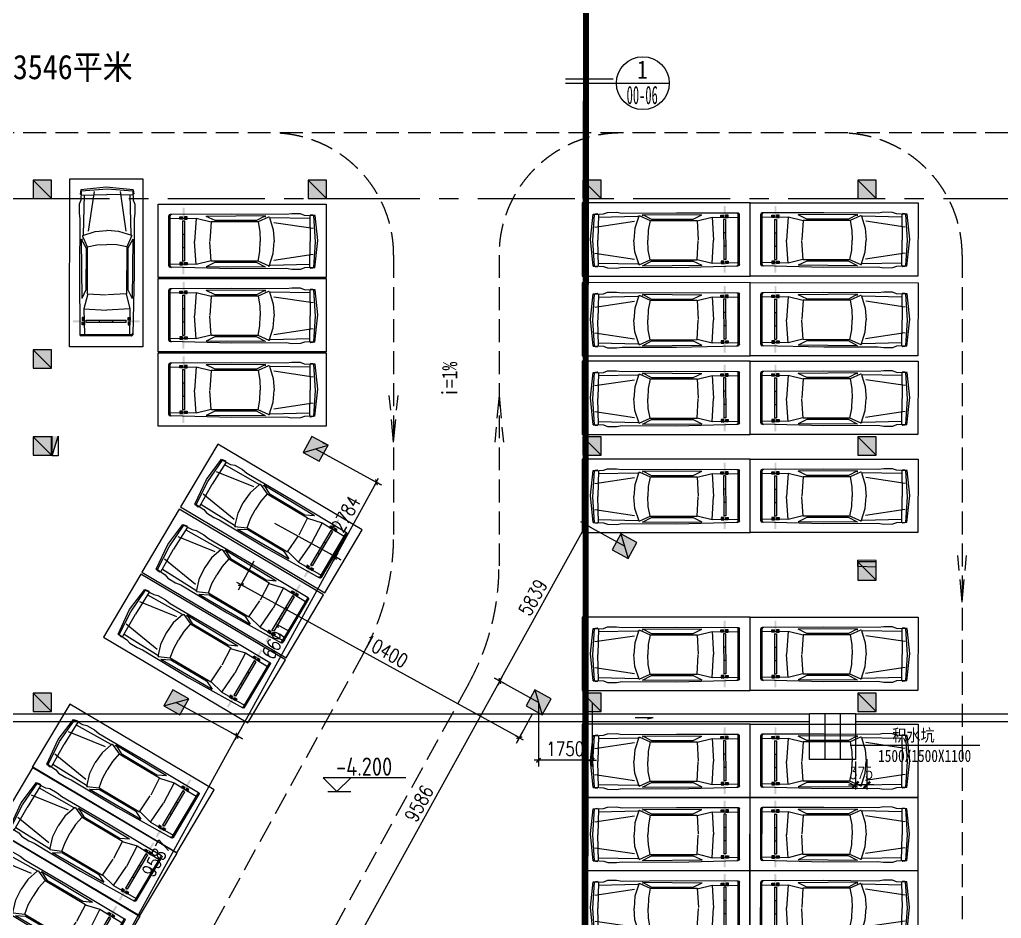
# Model space of a CAD drawing. Extents: x 953929 to 1132291, y -67290 to 107124.
# Drawn here: x 1027398 to 1059548, y 20829 to 50266 of the extents above; entities that cross this region are included whole.
import ezdxf
from ezdxf.enums import TextEntityAlignment as Align

# ---------------------------------------------------------------- set-up
doc = ezdxf.new("R2010")
doc.units = 0
doc.header["$MEASUREMENT"] = 0
for name, pattern in [('ACAD_ISO02W100', [15, 12, -3]), ('CENTER', [50.8, 31.75, -6.35, 6.35, -6.35]), ('DASH', [0.35, 0.25, -0.1])]:
    doc.linetypes.add(name, pattern=pattern)
doc.layers.get('0').update_dxf_attribs({"linetype": 'CONTINUOUS'})
doc.layers.get('DEFPOINTS').update_dxf_attribs({"linetype": 'CONTINUOUS'})
for name, color, linetype in [('0-文字', 11, 'CONTINUOUS'), ('2', 6, 'ACAD_ISO02W100'), ('DIM', 7, 'CONTINUOUS'), ('KWC', 253, 'CONTINUOUS'), ('TC', 8, 'CONTINUOUS'), ('WALL', 1, 'CONTINUOUS'), ('WIN', 4, 'CONTINUOUS'), ('WINDOW', 254, 'CONTINUOUS'), ('WINDOWS', 4, 'CONTINUOUS'), ('WZ', 1, 'CONTINUOUS'), ('柱子', 2, 'CONTINUOUS')]:
    doc.layers.add(name, color=color, linetype=linetype)
doc.styles.add('CHINA', font='SimSun.ttf', dxfattribs={"width": 0.85, "height": 150})
doc.styles.add('DIM', font='', dxfattribs={"width": 0.75})
doc.styles.add('DIM_FONT', font='SIMPLEX.shx', dxfattribs={"width": 0.8})
doc.styles.add('TSS', font='tssdeng.shx', dxfattribs={"width": 0.85, "bigfont": 'tssdchn.shx'})
doc.styles.add('宋体', font='SimSun.ttf')
doc.styles.get('DIM').set_extended_font_data('FangSong_GB2312')
doc.dimstyles.new('AXIS-200-arr', dxfattribs={"dimtxt": 300, "dimasz": 300, "dimexe": 250, "dimexo": 0, "dimgap": 150, "dimtad": 1, "dimdec": 0, "dimzin": 0, "dimdsep": 46, "dimtxsty": 'DIM_FONT', "dimsah": 1, "dimcen": 0.09, "dimclrd": 256, "dimclrt": 4, "dimadec": 0, "dimazin": 0, "dimtfac": 1, "dimtdec": 0, "dimtix": 1, "dimtmove": 1, "dimatfit": 3, "dimfxl": 0, "dimtolj": 1, "dimtzin": 0, "dimarcsym": 0})
doc.dimstyles.get("Standard").update_dxf_attribs({"dimtxt": 375, "dimasz": 1, "dimexe": 150, "dimexo": 0, "dimgap": 200, "dimtad": 1, "dimdec": 0, "dimzin": 0, "dimdsep": 46, "dimtxsty": 'DIM_FONT', "dimblk1": '_DIMX', "dimblk2": '_DIMX', "dimsah": 1, "dimcen": 200, "dimclrd": 256, "dimclre": 256, "dimclrt": 4, "dimadec": 0, "dimazin": 0, "dimtfac": 1, "dimtdec": 0, "dimtix": 1, "dimtmove": 2, "dimatfit": 3, "dimldrblk": '_DIMX', "dimfxl": 0, "dimtolj": 1, "dimtzin": 0, "dimarcsym": 0})

# ---------------------------------------------------------------- blocks, each defined once
blk = doc.blocks.new('CW')
at = {"layer": 'KWC'}
h = blk.add_hatch(color=256, dxfattribs=at)
h.paths.add_polyline_path([(800, -546), (800, -109), (865, -109), (865, -546)])
h.paths.add_polyline_path([(799, -1419), (799, -982), (865, -982), (865, -1419)])
h.paths.add_polyline_path([(799, -2292), (799, -1855), (864, -1855), (864, -2292)])
h = blk.add_hatch(color=256, dxfattribs=at)
h.paths.add_polyline_path([(865, -412), (865, -488), (953, -488), (953, -412)])
h.paths.add_polyline_path([(800, -412), (800, -488), (712, -488), (712, -412)])
edge = h.paths.add_edge_path(flags=16)
edge.add_ellipse((756, -450), major_axis=(-10.2, 10.2), ratio=1, start_angle=-45.0335, end_angle=314.9665, ccw=False)
edge = h.paths.add_edge_path(flags=16)
edge.add_ellipse((909, -450), major_axis=(-10.2, 10.2), ratio=1, start_angle=-45.0335, end_angle=314.9665, ccw=False)
h = blk.add_hatch(color=256, dxfattribs=at)
h.paths.add_polyline_path([(864, -1989), (864, -1913), (952, -1913), (952, -1989)])
edge = h.paths.add_edge_path(flags=16)
edge.add_ellipse((908, -1951), major_axis=(-10.2, 10.2), ratio=1, start_angle=-45.0335, end_angle=314.9665, ccw=False)
edge = h.paths.add_edge_path(flags=16)
edge.add_ellipse((755, -1951), major_axis=(-10.2, 10.2), ratio=1, start_angle=-45.0335, end_angle=314.9665, ccw=False)
h.paths.add_polyline_path([(799, -1989), (799, -1913), (712, -1913), (712, -1989)])
for p, q in [((-1, -2400), (0, 0)), ((0, 0), (5500, -3)), ((4377, -312), (4190, -340)), ((4665, -317), (4377, -312)), ((4796, -365), (4665, -317)), ((5500, -3), (5499, -2403)), ((349, -2022), (350, -379)), ((391, -2023), (392, -379)), ((2414, -328), (395, -334)), ((1245, -471), (397, -483)), ((712, -488), (712, -412)), ((712, -412), (800, -412)), ((800, -488), (712, -488)), ((800, -546), (799, -1855)), ((800, -412), (800, -488)), ((800, -546), (865, -546)), ((865, -546), (864, -1855)), ((865, -412), (865, -488)), ((953, -412), (865, -412)), ((865, -488), (953, -488)), ((953, -488), (953, -412)), ((1245, -471), (1197, -1224)), ((1734, -592), (1245, -471)), ((3522, -383), (1576, -397)), ((1864, -537), (1576, -397)), ((1735, -578), (1696, -1211)), ((3273, -579), (1735, -578)), ((3226, -538), (1864, -537)), ((4190, -340), (2414, -328)), ((3522, -383), (3226, -538)), ((3615, -425), (3273, -579)), ((3273, -579), (3333, -897)), ((3646, -439), (3773, -838)), ((4970, -473), (3673, -445)), ((5082, -800), (3786, -605)), ((5098, -381), (4796, -365)), ((4966, -373), (4985, -1225)), ((5003, -350), (4985, -372)), ((5139, -372), (5003, -350)), ((5154, -1230), (5098, -381)), ((5227, -1193), (5139, -372)), ((3333, -897), (3345, -1224)), ((3773, -838), (3802, -1224)), ((799, -982), (865, -982)), ((1244, -1976), (1197, -1222)), ((1734, -1869), (1696, -1236)), ((3333, -1552), (3345, -1225)), ((3772, -1612), (3802, -1226)), ((4965, -2077), (4985, -1226)), ((5097, -2070), (5154, -1230)), ((5138, -2079), (5227, -1193)), ((799, -1419), (865, -1419)), ((3272, -1870), (3333, -1552)), ((799, -1913), (712, -1913)), ((712, -1913), (712, -1989)), ((799, -1855), (864, -1855)), ((799, -1989), (799, -1913)), ((864, -1989), (864, -1913)), ((864, -1913), (952, -1913)), ((952, -1913), (952, -1989)), ((1733, -1855), (1244, -1976)), ((1863, -1910), (1575, -2050)), ((3272, -1870), (1734, -1869)), ((3225, -1911), (1863, -1910)), ((3521, -2067), (3225, -1911)), ((3637, -2034), (3272, -1870)), ((3637, -2034), (3772, -1612)), ((5081, -1651), (3785, -1844)), ((2413, -2120), (393, -2067)), ((1244, -1976), (396, -1962)), ((712, -1989), (799, -1989)), ((952, -1989), (864, -1989)), ((3521, -2067), (1575, -2050)), ((4189, -2110), (2413, -2120)), ((4969, -1977), (3672, -2005)), ((4376, -2138), (4189, -2110)), ((4664, -2133), (4376, -2138)), ((4795, -2085), (4664, -2133)), ((5097, -2070), (4795, -2085)), ((5002, -2101), (4984, -2079)), ((5138, -2079), (5002, -2101)), ((5499, -2403), (-1, -2400))]:
    blk.add_line(p, q, dxfattribs=at)
for centre in [(756, -450), (909, -450), (755, -1951), (908, -1951)]:
    blk.add_circle(centre, 14.4, dxfattribs=at)
for centre, major_axis, start_param, end_param in [((395, -379), (-45, 0.4), -1.558913, 0.008145), ((437, -379), (-45, 0.1), -1.565717, 0.001342), ((3509, -415), (11.2, 0.7), -1.159955, 1.503276), ((3624, -446), (22.5, 0.3), 0.294791, 1.978353), ((3333, -1224), (7.95, 7.95), 5.46214, 5.532266), ((3791, -1225), (-7.95, 7.95), 3.84936, 4.003454), ((4974, -1225), (7.95, 7.95), 5.474521, 5.519885), ((394, -2022), (-45, 0.1), 0.002021, 1.546781), ((436, -2023), (-45, 0.1), 0.002021, 1.546781), ((3623, -2003), (22.5, 0.4), 4.270615, 5.954177)]:
    blk.add_ellipse(centre, major_axis=major_axis, ratio=1, start_param=start_param, end_param=end_param, dxfattribs=at)
at = {"layer": 'KWC', "linetype": 'Continuous', "style": 'DIM', "oblique": 360, "flags": 9}
for tag in ['YSIZE', 'XSIZE']:
    blk.add_attdef(tag, (5154, -1230), '', height=0.45, rotation=179.9665, dxfattribs=at)
blk = doc.blocks.new('ZHU')
at = {"layer": '柱子'}
h = blk.add_hatch(color=256, dxfattribs=at)
h.paths.add_polyline_path([(300, -300), (300, 300), (-300, 300)])
h.paths.add_polyline_path([(-300, 300), (-300, -300), (300, -300)], flags=16)
blk.add_line((-300, 300), (300, -300), dxfattribs=at)
blk.add_lwpolyline([(-300, -300), (300, -300), (300, 300), (-300, 300)], close=True, dxfattribs=at)
blk = doc.blocks.new('1')
at = {"layer": 'DIM'}
for p, q in [((-150, 0), (150, 0)), ((0, -200), (0, 200))]:
    blk.add_line(p, q, dxfattribs=at)
at = {"layer": 'DIM', "const_width": 45}
blk.add_lwpolyline([(-71, -71), (71, 71)], dxfattribs=at)
blk = doc.blocks.new('*D253')
at = {"color": 4, "linetype": 'ByBlock'}
for p, q in [((1274462, 94351), (1276583, 93184)), ((1271833, 84857), (1276451, 93256))]:
    blk.add_line(p, q, dxfattribs=at)
at = {"layer": 'DEFPOINTS', "color": 0, "linetype": 'ByBlock'}
for p in [(1274462, 94351), (1276452, 93257), (1269841, 85951)]:
    blk.add_point(p, dxfattribs=at)
at = {"color": 4, "linetype": 'ByBlock'}
for p, rotation in [((1276452, 93257), 61.19437207137756), ((1271832, 84856), 241.1943720713776)]:
    blk.add_blockref('1', p, dxfattribs=dict(at, rotation=rotation))
at = {"color": 4, "linetype": 'ByBlock', "insert": (1273814, 89237), "char_height": 450, "attachment_point": 5, "rotation": 61.1944, "style": 'DIM_FONT'}
blk.add_mtext('\\A1;9587', dxfattribs=at)
blk = doc.blocks.new('*D254')
at = {"color": 4, "linetype": 'ByBlock'}
for p, q in [((1277683, 100215), (1279807, 99047)), ((1276452, 93258), (1279675, 99119))]:
    blk.add_line(p, q, dxfattribs=at)
at = {"layer": 'DEFPOINTS', "color": 0, "linetype": 'ByBlock'}
for p in [(1277683, 100215), (1279676, 99120), (1274462, 94351)]:
    blk.add_point(p, dxfattribs=at)
at = {"color": 4, "linetype": 'ByBlock'}
for p, rotation in [((1279676, 99120), 61.19437207137756), ((1276452, 93257), 241.1943720713776)]:
    blk.add_blockref('1', p, dxfattribs=dict(at, rotation=rotation))
at = {"color": 4, "linetype": 'ByBlock', "insert": (1277735, 96369), "char_height": 450, "attachment_point": 5, "rotation": 61.1944, "style": 'DIM_FONT'}
blk.add_mtext('\\A1;6691', dxfattribs=at)
blk = doc.blocks.new('*D250')
at = {"layer": 'DEFPOINTS', "color": 0}
for p in [(1037089, 36208), (1039082, 35112), (1035748, 33769)]:
    blk.add_point(p, dxfattribs=at)
at = {"layer": 'DIM', "color": 4}
for p, q in [((1037089, 36208), (1039213, 35040)), ((1037741, 32674), (1039081, 35111))]:
    blk.add_line(p, q, dxfattribs=at)
for p, rotation in [((1039082, 35112), 61.19437207137756), ((1037741, 32673), 241.1943720713776)]:
    blk.add_blockref('1', p, dxfattribs=dict(at, rotation=rotation))
at = {"layer": 'DIM', "color": 4, "insert": (1038083, 34073), "char_height": 450, "attachment_point": 5, "rotation": 61.1944, "style": 'DIM_FONT'}
blk.add_mtext('\\A1;2784', dxfattribs=at)
blk = doc.blocks.new('*D251')
at = {"color": 4, "linetype": 'ByBlock'}
for p, q in [((1280430, 86658), (1285060, 95049)), ((1286329, 94351), (1284930, 95123))]:
    blk.add_line(p, q, dxfattribs=at)
at = {"layer": 'DEFPOINTS', "color": 0, "linetype": 'ByBlock'}
for p in [(1285061, 95050), (1286329, 94351), (1281710, 85951)]:
    blk.add_point(p, dxfattribs=at)
at = {"color": 4, "linetype": 'ByBlock'}
for p, rotation in [((1285061, 95050), 61.11005214336638), ((1280430, 86657), 241.1100521433664)]:
    blk.add_blockref('1', p, dxfattribs=dict(at, rotation=rotation))
at = {"color": 4, "linetype": 'ByBlock', "insert": (1282417, 91035), "char_height": 450, "attachment_point": 5, "rotation": 61.1101, "style": 'DIM_FONT'}
blk.add_mtext('\\A1;9586', dxfattribs=at)
blk = doc.blocks.new('*D255')
at = {"color": 4, "linetype": 'ByBlock'}
for p, q in [((1285061, 95051), (1287881, 100161)), ((1289142, 99467), (1287750, 100235))]:
    blk.add_line(p, q, dxfattribs=at)
at = {"layer": 'DEFPOINTS', "color": 0, "linetype": 'ByBlock'}
for p in [(1287882, 100162), (1289142, 99467), (1286329, 94351)]:
    blk.add_point(p, dxfattribs=at)
at = {"color": 4, "linetype": 'ByBlock'}
for p, rotation in [((1287882, 100162), 61.11005214336638), ((1285061, 95050), 241.1100521433664)]:
    blk.add_blockref('1', p, dxfattribs=dict(at, rotation=rotation))
at = {"color": 4, "linetype": 'ByBlock', "insert": (1286143, 97787), "char_height": 450, "attachment_point": 5, "rotation": 61.1101, "style": 'DIM_FONT'}
blk.add_mtext('\\A1;5839', dxfattribs=at)
blk = doc.blocks.new('_DIMX')
blk.add_line((-150, 0), (150, 0))
at = {"const_width": 50}
blk.add_lwpolyline([(-70, -70), (70, 70)], dxfattribs=at)
blk = doc.blocks.new('*D376')
at = {"linetype": 'ByBlock'}
for p, q in [((1109144, 26047), (1109144, 25053)), ((1108769, 25972), (1108769, 25053)), ((1108767, 25203), (1108766, 25203)), ((1109144, 25203), (1108769, 25203)), ((1109145, 25203), (1109147, 25203))]:
    blk.add_line(p, q, dxfattribs=at)
at = {"layer": 'DEFPOINTS', "color": 0, "linetype": 'ByBlock'}
for p in [(1109144, 26047), (1108769, 25972), (1108769, 25203)]:
    blk.add_point(p, dxfattribs=at)
at = {"linetype": 'ByBlock', "xscale": 1.5, "yscale": 1.5, "zscale": 1.5}
blk.add_blockref('_DIMX', (1108769, 25203), dxfattribs=at)
at = {"linetype": 'ByBlock', "xscale": 1.5, "yscale": 1.5, "zscale": 1.5, "rotation": 180}
blk.add_blockref('_DIMX', (1109144, 25203), dxfattribs=at)
at = {"color": 4, "linetype": 'ByBlock', "insert": (1108956, 25591), "char_height": 375, "attachment_point": 5, "style": 'DIM_FONT'}
blk.add_mtext('\\A1;375', dxfattribs=at)
blk = doc.blocks.new('*D411')
at = {"layer": 'DEFPOINTS', "color": 0}
for p in [(1035069, 32524), (1034648, 31758), (1044182, 27513)]:
    blk.add_point(p, dxfattribs=at)
at = {"layer": 'DIM', "color": 4}
for p, q in [((1035069, 32524), (1034575, 31627)), ((1043760, 26748), (1034649, 31758)), ((1044182, 27513), (1043688, 26616))]:
    blk.add_line(p, q, dxfattribs=at)
for p, rotation in [((1034648, 31758), 151.1943720713776), ((1043761, 26747), 331.1943720713776)]:
    blk.add_blockref('1', p, dxfattribs=dict(at, rotation=rotation))
at = {"layer": 'DIM', "color": 4, "insert": (1039385, 29582), "char_height": 450, "attachment_point": 5, "rotation": 331.1944, "style": 'DIM_FONT'}
blk.add_mtext('\\A1;10400', dxfattribs=at)
blk = doc.blocks.new('*D410')
at = {"layer": 'DEFPOINTS', "color": 0}
for p in [(1044393, 27904), (1046144, 27904), (1044393, 26006)]:
    blk.add_point(p, dxfattribs=at)
at = {"layer": 'DIM', "color": 4}
for p, q in [((1044393, 27904), (1044393, 25856)), ((1046144, 27904), (1046144, 25856)), ((1046143, 26006), (1044394, 26006))]:
    blk.add_line(p, q, dxfattribs=at)
at = {"layer": 'DIM', "color": 4, "rotation": 180}
blk.add_blockref('1', (1044393, 26006), dxfattribs=at)
at = {"layer": 'DIM', "color": 4}
blk.add_blockref('1', (1046144, 26006), dxfattribs=at)
at = {"layer": 'DIM', "color": 4, "insert": (1045268, 26381), "char_height": 450, "attachment_point": 5, "style": 'DIM_FONT'}
blk.add_mtext('\\A1;1750', dxfattribs=at)
blk = doc.blocks.new('A$C01856CDB')
at = {"layer": 'WIN'}
for q in [(588, 47), (189, 0)]:
    blk.add_line((0, 47), q, dxfattribs=at)
blk = doc.blocks.new('A$C445D01A8')
at = {"layer": 'WINDOW'}
blk.add_blockref('A$C01856CDB', (0, 0), dxfattribs=at)
blk = doc.blocks.new('A$C084E10F1')
at = {"layer": 'WINDOWS', "xscale": -1}
blk.add_blockref('A$C445D01A8', (588, 0), dxfattribs=at)

msp = doc.modelspace()

# ---------------------------------------------------------------- linework, layer by layer
at = {"layer": '2', "ltscale": 100, "const_width": 200}
msp.add_lwpolyline([(1045949.797, 61346.223), (1045922.711, 14904.176)], dxfattribs=at)
at = {"layer": 'DIM'}
msp.add_line((1058847.284, 26488.892), (1054594.959, 26488.892), dxfattribs=at)
msp.add_lwpolyline([(1040829.912, 37485.627, 0, 60, 0), (1040829.912, 37885.627, 0, 0, 0), (1040829.912, 39313.728, 0, 0, 0)], format="xyseb", dxfattribs=at)
at = {"layer": 'TC'}
for p, q in [((1028464.098, 35973.304), (1028464.098, 36623.304)), ((1028464.098, 35973.304), (1028664.098, 36623.304)), ((1028664.098, 36623.304), (1028664.098, 35973.304)), ((1028664.098, 35973.304), (1028464.098, 35973.304))]:
    msp.add_line(p, q, dxfattribs=at)
msp.add_solid([(1028465.19, 35976.205), (1028465.19, 36622.414), (1028661.003, 36620.547)], dxfattribs=at)
at = {"layer": 'WALL'}
for p, q in [((1037316.868, 36411.822), (1037497.216, 36324.721)), ((1054843.554, 32361.823), (1054843.554, 32561.913)), ((1055443.554, 32547.589), (1054843.554, 32561.913)), ((1055443.554, 32347.558), (1055443.554, 32547.589)), ((1054843.554, 32361.823), (1055443.554, 32347.558))]:
    msp.add_line(p, q, dxfattribs=at)
at = {"layer": 'WINDOWS'}
for p, q in [((1045277.287, 48323.099), (1046833.622, 48323.099)), ((1045277.287, 48185.829), (1048673.236, 48185.829)), ((1001643.554, 27529.176), (1053268.554, 27529.176)), ((1053262.34, 26029.176), (1053268.554, 27529.176)), ((1054768.554, 27529.176), (1053268.554, 27529.176)), ((1053768.554, 27529.176), (1053768.554, 26029.176)), ((1054268.554, 27529.176), (1054268.554, 26029.176)), ((1054768.554, 27529.176), (1107262.34, 27529.176)), ((1054768.554, 27529.176), (1054768.554, 26029.176)), ((1003024.767, 27279.176), (1053267.518, 27279.176)), ((1054768.554, 27279.176), (1107262.34, 27279.176)), ((1054768.554, 26029.176), (1053262.34, 26029.176))]:
    msp.add_line(p, q, dxfattribs=at)
at = {"layer": 'WINDOWS', "color": 8, "linetype": 'DASH', "ltscale": 3000}
for p, q in [((1117518.554, 46554.176), (989125.074, 46554.176)), ((1039647.028, 42554.176), (1039647.028, 33364.646)), ((1043097.028, 42554.176), (1043097.028, 32374.887)), ((1058264.59, 42554.176), (1058264.59, 12645.265)), ((1039647.028, 36424.07), (1039504.631, 37959.411)), ((1039647.028, 36424.07), (1039789.424, 37959.411)), ((1043097.028, 37959.411), (1042954.631, 36424.07)), ((1043097.028, 37959.411), (1043239.424, 36424.07)), ((1058264.59, 31182.137), (1058122.193, 32717.477)), ((1058264.59, 31182.137), (1058406.986, 32717.477)), ((1038657.102, 29509.928), (1031965.568, 17340.902)), ((1042107.102, 28520.169), (1035268.792, 16084.222))]:
    msp.add_line(p, q, dxfattribs=at)
at = {"layer": 'WINDOWS', "color": 8, "linetype": 'CENTER', "ltscale": 100}
msp.add_line((1001768.554, 44404.176), (1122993.554, 44404.176), dxfattribs=at)
at = {"layer": 'WINDOWS'}
for const_width in [50, 8]:
    msp.add_lwpolyline([(1045277.287, 48323.099), (1046833.622, 48323.099)], dxfattribs=dict(at, const_width=const_width))
msp.add_circle((1047806.42, 48185.829), 866.816, dxfattribs=at)
at = {"layer": 'WINDOWS', "color": 8, "linetype": 'DASH', "ltscale": 3000}
for centre, radius, start, end in [((1035647.028, 42554.176), 4000, 0, 90), ((1047097.028, 42554.176), 4000, 90, 180), ((1054264.59, 42554.176), 4000, 0, 90), ((1031647.028, 33364.646), 8000, 331.1943721, 0), ((1035097.028, 32374.887), 8000, 331.1943721, 0)]:
    msp.add_arc(centre, radius, start, end, dxfattribs=at)
at = {"layer": 'WZ'}
msp.add_line((1037490.222, 24980.748), (1038240.222, 24980.748), dxfattribs=at)
msp.add_lwpolyline([(1040040.222, 25430.748), (1037340.222, 25430.748), (1037790.222, 24980.748), (1038240.222, 25430.748)], dxfattribs=at)

# ---------------------------------------------------------------- block references
at = {"layer": 'KWC', "rotation": 90}
msp.add_blockref('CW', (1029034.473, 39553.971), dxfattribs=at)
at = {"layer": 'KWC'}
for p in [(1031932.421, 44219.872), (1051318.454, 44268.412), (1031932.421, 41785.713), (1051318.454, 41653.249), (1031932.421, 39351.552), (1051318.454, 39077.709), (1051318.454, 35869.095), (1051318.454, 30692.991), (1051318.454, 27192.552), (1051317.053, 24792.552), (1051315.651, 22392.552)]:
    msp.add_blockref('CW', p, dxfattribs=at)
at = {"layer": 'KWC', "xscale": -1}
for p in [(1051318.454, 44268.412), (1051318.454, 41653.249), (1051318.454, 39077.709), (1051318.454, 35869.095), (1051318.454, 30692.991), (1051318.454, 27192.552), (1051319.856, 24792.552), (1051321.257, 22392.552)]:
    msp.add_blockref('CW', p, dxfattribs=at)
at = {"layer": 'KWC', "xscale": -1, "rotation": 329.2469856047173}
for p in [(1038615.48, 33556.231), (1037352.892, 31423.868), (1036100.609, 29295.32), (1033767.243, 25038.401), (1032553.627, 22967.811), (1031340.49, 20896.936)]:
    msp.add_blockref('CW', p, dxfattribs=at)
at = {"layer": 'WALL', "rotation": 331.1943720713839}
for p in [(1047206.376, 33020.184), (1044393.172, 27904.176)]:
    msp.add_blockref('ZHU', p, dxfattribs=at)
at = {"layer": 'WINDOWS'}
msp.add_blockref('A$C084E10F1', (1047558.94, 27352.189), dxfattribs=at)
at = {"layer": '柱子'}
for p in [(1028143.554, 44704.176), (1037143.554, 44704.176), (1046143.554, 44704.176), (1055143.554, 44704.176), (1028143.554, 39154.176), (1028143.554, 36304.176), (1046143.554, 36304.176), (1055143.554, 36304.176), (1055143.554, 32204.176), (1028143.554, 27904.176), (1046143.554, 27904.176), (1055143.554, 27904.176)]:
    msp.add_blockref('ZHU', p, dxfattribs=at)
at = {"layer": '柱子', "rotation": 60.97155762193299}
for p in [(1037089.329, 36207.981), (1032526.947, 27904.176)]:
    msp.add_blockref('ZHU', p, dxfattribs=at)

# ---------------------------------------------------------------- texts
at = {"layer": '0-文字', "style": '宋体', "width": 0.9}
msp.add_text(' 防火分区3546平米', height=800, dxfattribs=at).set_placement((1026930.112, 48727.183, -15221003000), align=Align.MIDDLE)
at = {"layer": 'DIM', "style": 'CHINA'}
for s, height, width, p in [('1', 600, 0.85, (1047619.935, 48327.471)), ('00-06', 600, 0.5, (1047276.746, 47498.016)), ('积水坑', 400, 0.85, (1055973.996, 26627.698)), ('1500X1500X1100', 400, 0.8, (1055511.575, 25951.475))]:
    msp.add_text(s, height=height, dxfattribs=dict(at, width=width)).set_placement(p)
at = {"layer": 'DIM', "style": 'CHINA', "width": 0.85}
msp.add_text('i=1%', height=500, rotation=90, dxfattribs=at).set_placement((1041727.35, 37906.039))
at = {"layer": 'WZ', "style": 'TSS', "width": 0.85}
msp.add_text('-4.200', height=600, dxfattribs=at).set_placement((1037761.344, 25498.468))

# ---------------------------------------------------------------- dimensions: what is measured, and where the dimension line sits
at = {"layer": 'DIM'}
dim = msp.add_linear_dim(base=(1039081.831, 35112.338), p1=(1035748.027, 33768.73), p2=(1037089.329, 36207.981), angle=61.1943721, dimstyle='AXIS-200-arr', override={"dimtxt": 450, "dimasz": 1, "dimexe": 150, "dimblk1": '1', "dimblk2": '1', "dimcen": 0, "dimse1": 1, "dimclrd": 4, "dimclre": 4, "dimtix": 0, "dimtmove": 2}, dxfattribs=at)
dim.commit()
dim.dimension.update_dxf_attribs({"geometry": '*D250', "text_midpoint": (1038082.583, 34073.403)})
for base, p1, p2, angle, picture, middle in [((1037740.53, 32673.087), (1032526.947, 27904.176), (1035748.027, 33768.73), 61.1943721, '*D254', (1035799.958, 29922.289)), ((1045946.329, 33715.479), (1044393.172, 27904.176), (1047206.376, 33020.184), 61.1100521, '*D255', (1044207.635, 31340.724)), ((1043125.602, 28603.622), (1039774.159, 19504.176), (1044393.172, 27904.176), 61.1100521, '*D251', (1040481.588, 24588.203)), ((1034516.581, 26810.111), (1027905.527, 19504.176), (1032526.947, 27904.176), 61.1943721, '*D253', (1031878.198, 22790.292))]:
    dim = msp.add_linear_dim(base=base, p1=p1, p2=p2, angle=angle, dimstyle='AXIS-200-arr', override={"dimtxt": 450, "dimasz": 1, "dimexe": 150, "dimblk1": '1', "dimblk2": '1', "dimcen": 0, "dimse1": 1, "dimclrd": 4, "dimclre": 4, "dimtix": 0}, dxfattribs=at)
    dim.commit()
    dim.dimension.update_dxf_attribs({"geometry": picture, "text_midpoint": middle, "insert": (-241935.346, -66446.615)})
dim = msp.add_aligned_dim(p1=(1044181.656, 27513.293), p2=(1035068.801, 32524.293), distance=874.018, dimstyle='AXIS-200-arr', override={"dimtxt": 450, "dimasz": 1, "dimexe": 150, "dimblk1": '1', "dimblk2": '1', "dimcen": 0, "dimclrd": 4, "dimclre": 4, "dimtix": 0, "dimtmove": 0}, dxfattribs=at)
dim.commit()
dim.dimension.update_dxf_attribs({"geometry": '*D411', "text_midpoint": (1039384.782, 29581.524)})
dim = msp.add_linear_dim(base=(1044393.172, 26006.275), p1=(1046143.554, 27904.176), p2=(1044393.172, 27904.176), dimstyle='AXIS-200-arr', override={"dimtxt": 450, "dimasz": 1, "dimexe": 150, "dimblk1": '1', "dimblk2": '1', "dimcen": 0, "dimclrd": 4, "dimclre": 4, "dimtix": 0, "dimtmove": 0}, dxfattribs=at)
dim.commit()
dim.dimension.update_dxf_attribs({"geometry": '*D410', "text_midpoint": (1045268.363, 26381.275)})
at = {"layer": 'WINDOWS'}
dim = msp.add_linear_dim(base=(1054768.554, 25203.344), p1=(1055143.554, 26046.561), p2=(1054768.554, 25971.561), dimstyle='Standard', override={"dimasz": 1.5, "dimblk": '_DIMX'}, dxfattribs=at)
dim.commit()
dim.dimension.update_dxf_attribs({"geometry": '*D376', "text_midpoint": (1054956.054, 25590.844), "insert": (-54000, 0)})

doc.saveas('drawing.dxf')
